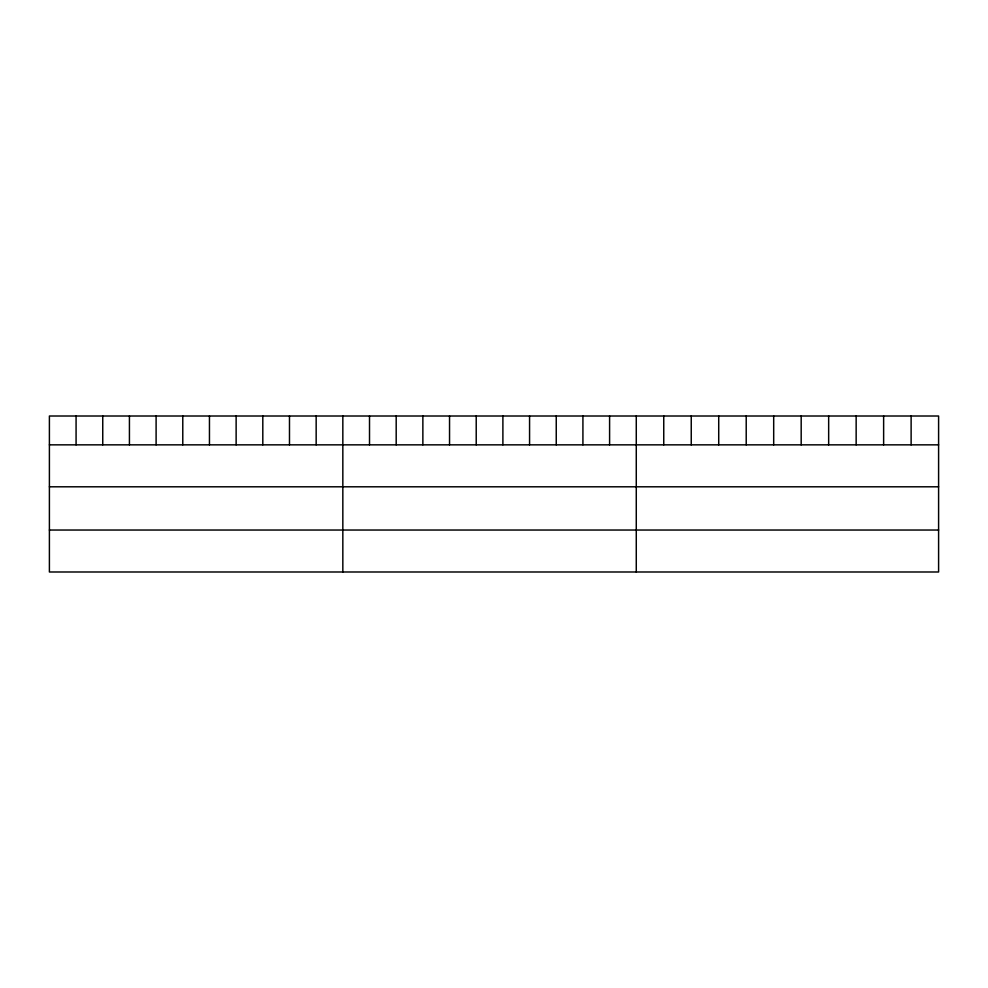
<?xml version="1.0" encoding="UTF-8"?>
<svg xmlns="http://www.w3.org/2000/svg" width="988" height="988" viewBox="0 0 988 988"><rect width="100%" height="100%" fill="white"/><g stroke="black" fill="none" stroke-linecap="round" stroke-linejoin="round"><path stroke-width="1.48" d="M938.6 444.847L938.6 571.99L49.4 571.99L49.4 416.01L938.6 416.01L938.6 444.847L49.4 444.847M49.4 486.8L938.6 486.8M49.4 530.037L938.6 530.037M911.121 416.01L911.121 444.847M883.63 416.01L883.63 444.847M856.151 416.01L856.151 444.847M828.66 416.01L828.66 444.847M801.182 416.01L801.182 444.847M773.69 416.01L773.69 444.847M746.212 416.01L746.212 444.847M718.721 416.01L718.721 444.847M691.242 416.01L691.242 444.847M663.751 416.01L663.751 444.847M636.272 416.01L636.272 571.99M609.596 416.01L609.596 444.847M582.92 416.01L582.92 444.847M556.244 416.01L556.244 444.847M529.568 416.01L529.568 444.847M502.892 416.01L502.892 444.847M476.216 416.01L476.216 444.847M449.54 416.01L449.54 444.847M422.864 416.01L422.864 444.847M396.188 416.01L396.188 444.847M369.512 416.01L369.512 444.847M342.836 416.01L342.836 571.99M316.16 416.01L316.16 444.847M289.484 416.01L289.484 444.847M262.808 416.01L262.808 444.847M236.132 416.01L236.132 444.847M209.456 416.01L209.456 444.847M182.78 416.01L182.78 444.847M156.104 416.01L156.104 444.847M129.428 416.01L129.428 444.847M102.752 416.01L102.752 444.847M76.076 416.01L76.076 444.847"/></g></svg>
